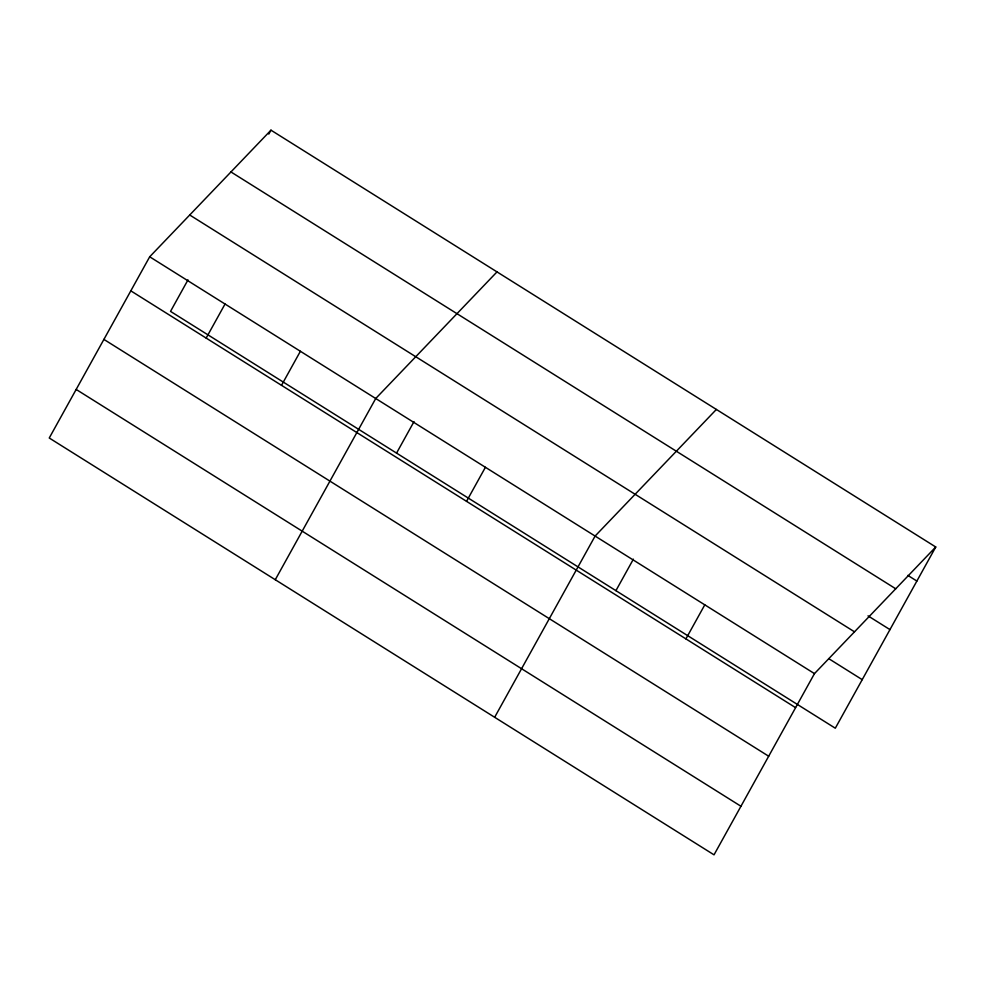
<?xml version="1.0" encoding="UTF-8"?>
<svg xmlns="http://www.w3.org/2000/svg" width="985" height="985" viewBox="0 0 985 985"><rect width="100%" height="100%" fill="white"/><g stroke="black" fill="none" stroke-linecap="round" stroke-linejoin="round"><path stroke-width="1.48" d="M149.695 256.789L49.25 438.005L714.026 854.832L814.472 673.617L935.75 546.995L270.974 130.168L149.695 256.789L814.472 673.617M187.987 279.888L170.528 311.383L835.305 728.211L935.75 546.995M268.794 134.108L270.974 130.168M206.16 338.077L225.036 304.033M281.513 385.32L300.388 351.276M275.271 579.722L375.728 398.506L496.994 271.897M396.549 453.112L414.008 421.605M466.533 501.34L485.408 467.284M494.655 717.277L595.1 536.062L716.378 409.44M615.92 590.655L633.38 559.16M685.917 638.883L704.792 604.839M907.838 575.388L916.875 581.052M230.958 171.956L895.734 588.784M868.019 615.859L889.96 629.612M189.723 215.001L854.5 631.828M828.668 658.608L862.22 679.65M130.82 290.846L795.597 707.661M103.905 339.406L768.682 756.221M76.165 389.444L740.942 806.259"/></g></svg>
